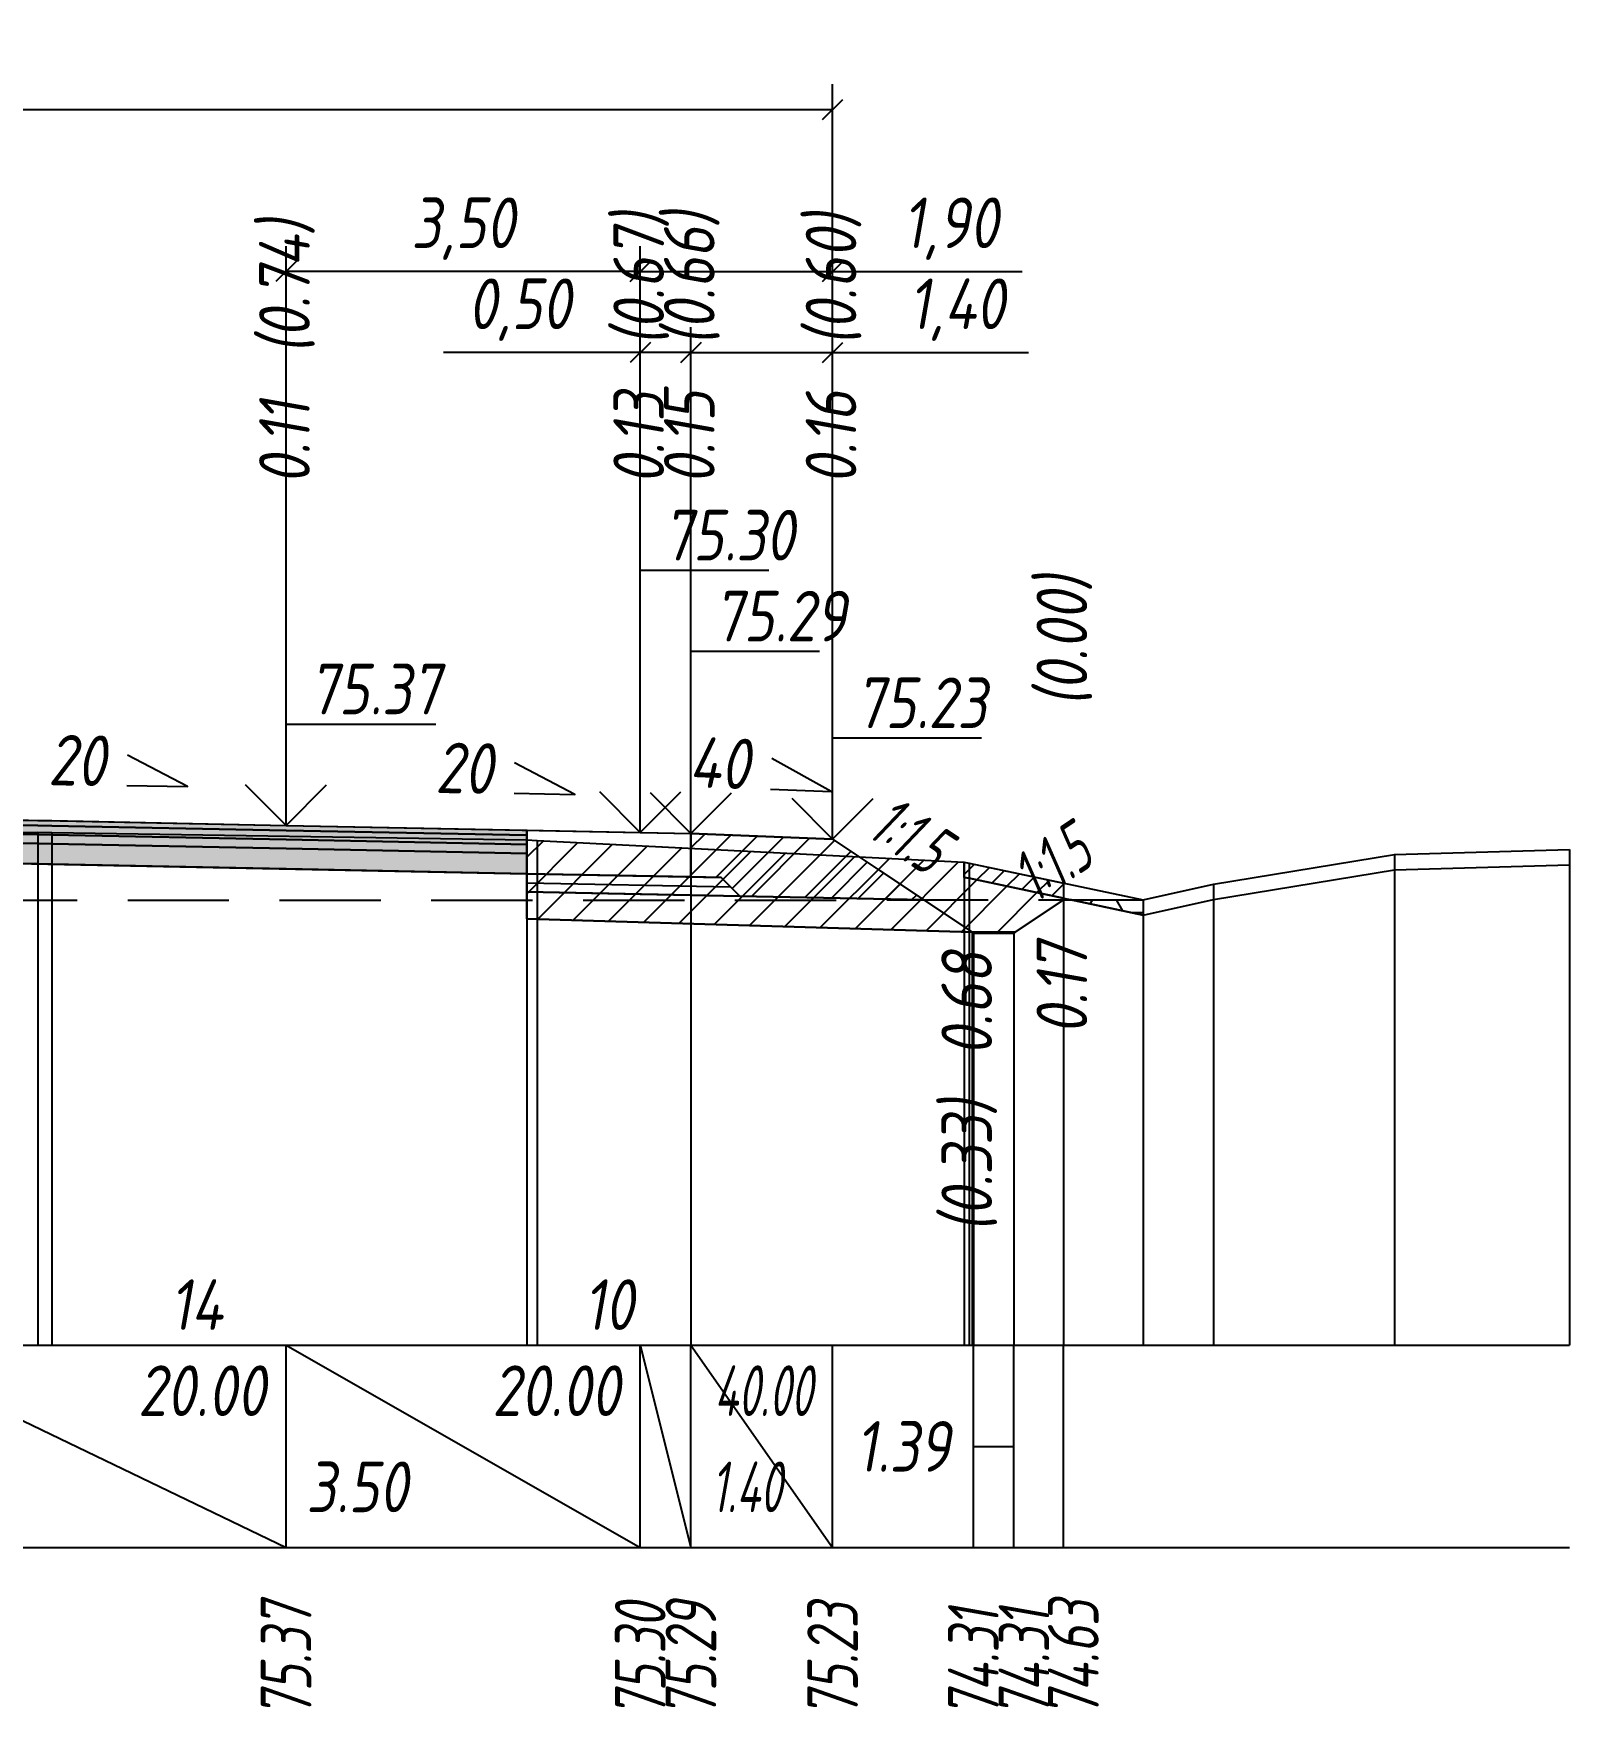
# Model space of a CAD drawing. Extents: x -717 to 1451, y -133302 to 233.
# Drawn here: x 166.2 to 242, y -15020.9 to -14938.2 of the extents above; entities that cross this region are included whole.
import ezdxf
from ezdxf.enums import TextEntityAlignment as Align

# ---------------------------------------------------------------- set-up
doc = ezdxf.new("R2010")
doc.units = 0
doc.linetypes.add('штриховая', pattern=[0.75, 0.5, -0.25])
for name, color, linetype in [('Интерполированный поперечник', 2, 'Continuous'), ('Код_514', 1, 'Continuous'), ('Контур_0', 7, 'Continuous'), ('Контур_2521', 7, 'Continuous'), ('Контур_2564', 7, 'Continuous'), ('Контур_2660', 7, 'Continuous'), ('Контур_2665', 7, 'Continuous'), ('Контур_400', 7, 'Continuous'), ('Контур_508', 7, 'Continuous'), ('Контур_512', 7, 'Continuous'), ('Контур_513', 7, 'Continuous'), ('Контур_818', 7, 'Continuous'), ('Красный поперечник', 1, 'Continuous'), ('Объём_2501', 7, 'Continuous'), ('Объём_2564', 7, 'Continuous'), ('Объём_2650', 7, 'Continuous'), ('Объём_2660', 7, 'Continuous'), ('Объём_2661', 7, 'Continuous'), ('Объём_2662', 7, 'Continuous'), ('Объём_2663', 7, 'Continuous'), ('Объём_2664', 7, 'Continuous'), ('Объём_2665', 7, 'Continuous'), ('Объём_2666', 7, 'Continuous'), ('Объём_2667', 7, 'Continuous'), ('Объём_2668', 7, 'Continuous'), ('Объём_2669', 7, 'Continuous'), ('Объём_2675', 7, 'Continuous'), ('Объём_2753', 7, 'Continuous'), ('Откосы', 7, 'Continuous'), ('Отметки покрытия', 7, 'Continuous'), ('Рабочие отметки', 7, 'Continuous'), ('Рабочие отметки доп.', 7, 'Continuous'), ('Слои выравнивания', 7, 'Continuous'), ('Таблица', 7, 'Continuous'), ('Уклоны проезжей части', 7, 'Continuous'), ('Черный поперечник', 3, 'Continuous')]:
    doc.layers.add(name, color=color, linetype=linetype)
for name, color, linetype, true_color in [('Контур_2540', 2, 'Continuous', 0xffff00), ('Контур_2560', 2, 'Continuous', 0xffff00), ('Контур_2561', 7, 'Continuous', 0xff8040), ('Контур_2562', 3, 'Continuous', 0x00ff00), ('Контур_2563', 7, 'Continuous', 0xff8000), ('Контур_2570', 7, 'Continuous', 0x80ff00), ('Контур_2725', 7, 'Continuous', 0x323232), ('Контур_2736', 4, 'Continuous', 0x00ffff), ('Контур_2737', 4, 'Continuous', 0x00ffff), ('Контур_2738', 4, 'Continuous', 0x00ffff), ('Контур_2739', 4, 'Continuous', 0x00ffff), ('Контур_2741', 4, 'Continuous', 0x00ffff), ('Контур_2742', 4, 'Continuous', 0x00ffff), ('Контур_2743', 4, 'Continuous', 0x00ffff), ('Контур_2744', 7, 'Continuous', 0xa4ffff), ('Контур_2745', 7, 'Continuous', 0xa4ffff), ('Контур_2747', 4, 'Continuous', 0x00ffff), ('Контур_2748', 4, 'Continuous', 0x00ffff), ('Контур_2749', 4, 'Continuous', 0x00ffff), ('Контур_2750', 4, 'Continuous', 0x00ffff), ('Контур_2751', 4, 'Continuous', 0x00ffff), ('Контур_2752', 4, 'Continuous', 0x00ffff), ('Контур_2760', 7, 'Continuous', 0x323232), ('Контур_2761', 7, 'Continuous', 0x323232), ('Контур_2762', 7, 'Continuous', 0x323232), ('Контур_2763', 7, 'Continuous', 0x323232), ('Контур_402', 7, 'Continuous', 0xff6464), ('Контур_703', 4, 'Continuous', 0x00ffff), ('Контур_705', 4, 'Continuous', 0x00ffff), ('Контур_707', 4, 'Continuous', 0x00ffff), ('Контур_720', 131, 'Continuous', 0xaaffff), ('Объём_2500', 7, 'Continuous', 0xc0c0c0), ('Объём_2520', 7, 'Continuous', 0x80ffff), ('Объём_2540', 2, 'Continuous', 0xffff00), ('Объём_2560', 2, 'Continuous', 0xffff00), ('Объём_2561', 7, 'Continuous', 0xff8040), ('Объём_2562', 3, 'Continuous', 0x00ff00), ('Объём_2563', 7, 'Continuous', 0xff8000), ('Объём_2570', 7, 'Continuous', 0x80ff00), ('Объём_2600', 7, 'Continuous', 0x808000), ('Объём_2620', 2, 'Continuous', 0xffff00), ('Объём_2746', 2, 'Continuous', 0xffff00)]:
    doc.layers.add(name, color=color, linetype=linetype, true_color=true_color)
doc.styles.get("Standard").update_dxf_attribs({"font": 'txt', "height": 2.5})
doc.styles.add('М', font='romand.shx', dxfattribs={"width": 0.8, "oblique": 10, "height": 2.5})
doc.dimstyles.new('ISO-25', dxfattribs={"dimtxt": 2.5, "dimasz": 2.5, "dimexe": 1.25, "dimexo": 0.625, "dimtad": 1, "dimtxsty": 'Standard', "dimcen": 2.5, "dimadec": 0, "dimazin": 0, "dimtfac": 1, "dimtmove": 0, "dimatfit": 3, "dimfxl": 1, "dimarcsym": 0})

# ---------------------------------------------------------------- blocks, each defined once
blk = doc.blocks.new('_Oblique')
at = {"color": 0, "linetype": 'ByBlock', "lineweight": -2}
blk.add_line((-0.5, -0.5), (0.5, 0.5), dxfattribs=at)
blk = doc.blocks.new('*D345')
at = {"color": 0, "lineweight": -2, "transparency": 16777216}
for p, q in [((198.642, -14977.168), (198.642, -14952.728)), ((205.642, -14977.448), (205.642, -14952.728)), ((198.642, -14953.978), (205.642, -14953.978)), ((205.642, -14953.978), (215.32, -14953.978))]:
    blk.add_line(p, q, dxfattribs=at)
at = {"layer": 'Defpoints', "color": 0, "transparency": 16777216}
for p in [(205.642, -14953.978), (198.642, -14977.793), (205.642, -14978.073)]:
    blk.add_point(p, dxfattribs=at)
at = {"color": 0, "lineweight": -2, "transparency": 16777216, "rotation": 180}
blk.add_blockref('_Oblique', (198.642, -14953.978), dxfattribs=at)
at = {"color": 0, "lineweight": -2, "transparency": 16777216}
blk.add_blockref('_Oblique', (205.642, -14953.978), dxfattribs=at)
at = {"color": 0, "transparency": 16777216, "insert": (211.78, -14951.865), "char_height": 2.5, "width": 8.75, "attachment_point": 5, "style": 'М'}
blk.add_mtext('1,40', dxfattribs=at)
blk = doc.blocks.new('*D347')
at = {"color": 0, "lineweight": -2, "transparency": 16777216}
for p, q in [((196.142, -14977.118), (196.142, -14952.728)), ((198.642, -14977.168), (198.642, -14952.728)), ((196.142, -14953.978), (186.418, -14953.978)), ((198.642, -14953.978), (196.142, -14953.978))]:
    blk.add_line(p, q, dxfattribs=at)
at = {"layer": 'Defpoints', "color": 0, "transparency": 16777216}
for p in [(198.642, -14953.978), (196.142, -14977.743), (198.642, -14977.793)]:
    blk.add_point(p, dxfattribs=at)
at = {"color": 0, "lineweight": -2, "transparency": 16777216, "rotation": 180}
blk.add_blockref('_Oblique', (196.142, -14953.978), dxfattribs=at)
at = {"color": 0, "lineweight": -2, "transparency": 16777216}
blk.add_blockref('_Oblique', (198.642, -14953.978), dxfattribs=at)
at = {"color": 0, "transparency": 16777216, "insert": (190.179, -14951.865), "char_height": 2.5, "width": 9.16667, "attachment_point": 5, "style": 'М'}
blk.add_mtext('0,50', dxfattribs=at)
blk = doc.blocks.new('*D349')
at = {"color": 0, "lineweight": -2, "transparency": 16777216}
for p, q in [((178.642, -14976.768), (178.642, -14948.728)), ((196.142, -14977.118), (196.142, -14948.728)), ((196.142, -14949.978), (178.642, -14949.978))]:
    blk.add_line(p, q, dxfattribs=at)
at = {"layer": 'Defpoints', "color": 0, "transparency": 16777216}
for p in [(178.642, -14949.978), (178.642, -14977.393), (196.142, -14977.743)]:
    blk.add_point(p, dxfattribs=at)
at = {"color": 0, "lineweight": -2, "transparency": 16777216, "rotation": 180}
blk.add_blockref('_Oblique', (178.642, -14949.978), dxfattribs=at)
at = {"color": 0, "lineweight": -2, "transparency": 16777216}
blk.add_blockref('_Oblique', (196.142, -14949.978), dxfattribs=at)
at = {"color": 0, "transparency": 16777216, "insert": (187.392, -14947.865), "char_height": 2.5, "width": 9.58333, "attachment_point": 5, "style": 'М'}
blk.add_mtext('3,50', dxfattribs=at)
blk = doc.blocks.new('*D350')
at = {"color": 0, "lineweight": -2, "transparency": 16777216}
for p, q in [((196.142, -14977.118), (196.142, -14948.728)), ((205.642, -14977.448), (205.642, -14948.728)), ((196.142, -14949.978), (205.642, -14949.978)), ((205.642, -14949.978), (215.015, -14949.978))]:
    blk.add_line(p, q, dxfattribs=at)
at = {"layer": 'Defpoints', "color": 0, "transparency": 16777216}
for p in [(196.142, -14949.978), (196.142, -14977.743), (205.642, -14978.073)]:
    blk.add_point(p, dxfattribs=at)
at = {"color": 0, "lineweight": -2, "transparency": 16777216, "rotation": 180}
blk.add_blockref('_Oblique', (196.142, -14949.978), dxfattribs=at)
at = {"color": 0, "lineweight": -2, "transparency": 16777216}
blk.add_blockref('_Oblique', (205.642, -14949.978), dxfattribs=at)
at = {"color": 0, "transparency": 16777216, "insert": (211.475, -14947.865), "char_height": 2.5, "width": 8.75, "attachment_point": 5, "style": 'М'}
blk.add_mtext('1,90', dxfattribs=at)
blk = doc.blocks.new('*D352')
at = {"color": 0, "lineweight": -2, "transparency": 16777216}
for p, q in [((110.142, -14977.448), (110.142, -14940.728)), ((205.642, -14977.448), (205.642, -14940.728)), ((110.142, -14941.978), (205.642, -14941.978))]:
    blk.add_line(p, q, dxfattribs=at)
at = {"layer": 'Defpoints', "color": 0, "transparency": 16777216}
for p in [(205.642, -14941.978), (110.142, -14978.073), (205.642, -14978.073)]:
    blk.add_point(p, dxfattribs=at)
at = {"color": 0, "lineweight": -2, "transparency": 16777216, "rotation": 180}
blk.add_blockref('_Oblique', (110.142, -14941.978), dxfattribs=at)
at = {"color": 0, "lineweight": -2, "transparency": 16777216}
blk.add_blockref('_Oblique', (205.642, -14941.978), dxfattribs=at)
at = {"color": 0, "transparency": 16777216, "insert": (157.892, -14939.865), "char_height": 2.5, "width": 10.41667, "attachment_point": 5, "style": 'М'}
blk.add_mtext('19,10', dxfattribs=at)

msp = doc.modelspace()

# ---------------------------------------------------------------- hatches: boundary and pattern name
at = {"layer": 'Объём_2563'}
h = msp.add_hatch(dxfattribs=at)
h.set_pattern_fill('ANSI31', color=256, scale=0.3)
h.paths.add_polyline_path([(201.061, -14980.829), (200.142, -14979.911), (198.642, -14979.881), (198.642, -14977.731), (205.642, -14978.011), (210.142, -14981.011)])
at = {"layer": 'Объём_2570'}
h = msp.add_hatch(dxfattribs=at)
h.set_pattern_fill('ANSI31', color=256, scale=0.2)
h.paths.add_polyline_path([(212.39, -14979.197), (217.046, -14980.181), (217.046, -14980.931), (212.39, -14979.947), (212.134, -14979.899), (212.134, -14979.149)])
at = {"layer": 'Объём_2600'}
h = msp.add_hatch(dxfattribs=at)
h.set_pattern_fill('ANSI31', color=6, scale=0.4)
h.paths.add_polyline_path([(217.046, -14981.014), (214.66, -14982.605), (212.534, -14982.605), (190.539, -14981.945), (190.539, -14978.043), (191.053, -14978.079), (212.134, -14979.149), (212.134, -14979.899), (212.39, -14979.947), (217.438, -14981.014)])
h = msp.add_hatch(dxfattribs=at)
h.set_pattern_fill('HONEY', color=5, scale=0.3)
h.paths.add_polyline_path([(220.982, -14981.762), (217.438, -14981.014), (220.982, -14981.012)])
at = {"layer": 'Слои выравнивания'}
for color, points in [(2, [(157.892, -14976.916), (163.442, -14977.027), (166.381, -14977.085), (167.074, -14977.099), (178.642, -14977.331), (190.539, -14977.569), (190.539, -14977.819), (178.642, -14977.581), (167.074, -14977.349), (166.381, -14977.335), (163.442, -14977.277), (157.892, -14977.166)]), (3, [(157.892, -14977.166), (163.442, -14977.277), (166.381, -14977.335), (167.074, -14977.349), (178.642, -14977.581), (190.539, -14977.819), (190.539, -14978.269), (178.642, -14978.031), (167.074, -14977.799), (166.381, -14977.785), (163.442, -14977.727), (157.892, -14977.616)]), (4, [(157.892, -14977.616), (163.442, -14977.727), (166.381, -14977.785), (167.074, -14977.799), (178.642, -14978.031), (190.539, -14978.269), (190.539, -14978.719), (178.642, -14978.481), (167.074, -14978.249), (166.381, -14978.235), (163.442, -14978.177), (157.892, -14978.066)]), (5, [(157.892, -14978.066), (163.442, -14978.177), (166.381, -14978.235), (167.074, -14978.249), (178.642, -14978.481), (190.539, -14978.719), (190.539, -14979.719), (178.642, -14979.481), (167.074, -14979.249), (166.381, -14979.235), (163.442, -14979.177), (157.892, -14979.066)])]:
    msp.add_hatch(color=color, dxfattribs=at).paths.add_polyline_path(points)

# ---------------------------------------------------------------- linework, layer by layer
at = {"layer": 'Интерполированный поперечник', "linetype": 'штриховая', "ltscale": 10, "flags": 128}
msp.add_lwpolyline([(110.82, -14981.051), (220.982, -14981.012)], dxfattribs=at)
at = {"layer": 'Код_514'}
for p, q in [((157.892, -15003), (178.642, -15013)), ((178.642, -15013), (178.642, -15003)), ((178.642, -15003), (196.142, -15013)), ((196.142, -15013), (196.142, -15003)), ((196.142, -15003), (198.642, -15013)), ((198.642, -15013), (198.642, -15003)), ((198.642, -15003), (205.642, -15013)), ((205.642, -15013), (205.642, -15003)), ((212.597, -15013), (212.597, -15003)), ((214.597, -15013), (214.597, -15003)), ((217.046, -15013), (217.046, -15003)), ((212.597, -15008), (214.597, -15008))]:
    msp.add_line(p, q, dxfattribs=at)
at = {"layer": 'Контур_0', "flags": 128}
for points in [[(190.539, -14977.569), (198.642, -14977.731), (198.642, -14979.881), (190.539, -14979.719), (190.539, -14977.569), (190.539, -14977.569)], [(205.642, -14978.011), (210.151, -14981.016), (210.151, -14981.016), (210.151, -14981.016), (210.151, -14981.016), (210.151, -14981.016), (210.151, -14981.016), (210.151, -14981.016), (210.151, -14981.016), (210.151, -14981.016), (210.151, -14981.016), (210.151, -14981.016), (210.151, -14981.016), (210.151, -14981.016), (210.151, -14981.016), (212.597, -14982.647)], [(205.642, -14978.011), (210.151, -14981.016), (210.151, -14981.016), (210.151, -14981.016), (210.151, -14981.016), (210.151, -14981.016), (210.151, -14981.016), (210.151, -14981.016), (210.151, -14981.016), (210.151, -14981.016), (210.151, -14981.016), (210.151, -14981.016), (210.151, -14981.016), (210.151, -14981.016), (210.151, -14981.016), (212.597, -14982.647), (214.597, -14982.647), (217.046, -14981.014), (217.046, -14981.014), (217.046, -14981.014), (217.046, -14981.014), (217.046, -14981.014), (217.046, -14981.014), (217.046, -14981.014), (217.046, -14981.014), (217.046, -14981.014), (217.046, -14981.014), (217.046, -14981.014), (217.046, -14981.014), (217.046, -14981.014)], [(198.642, -14980.781), (190.539, -14980.619), (190.539, -14979.719), (200.142, -14979.911), (201.061, -14980.829), (198.642, -14980.781), (198.642, -14980.781)], [(198.642, -14979.881), (200.142, -14979.911), (201.061, -14980.829), (210.142, -14981.011)]]:
    msp.add_lwpolyline(points, dxfattribs=at)
at = {"layer": 'Контур_2521', "color": 250, "flags": 128}
msp.add_lwpolyline([(190.539, -14980.169), (200.602, -14980.37)], dxfattribs=at)
at = {"layer": 'Контур_2540', "flags": 128}
msp.add_lwpolyline([(196.142, -14980.731), (210.142, -14981.011), (212.534, -14982.605), (190.539, -14981.945), (190.539, -14980.619), (196.142, -14980.731), (196.142, -14980.731)], dxfattribs=at)
at = {"layer": 'Контур_2560', "flags": 128}
msp.add_lwpolyline([(198.642, -14977.731), (205.642, -14978.011), (205.642, -14978.011), (205.642, -14978.011)], dxfattribs=at)
at = {"layer": 'Контур_2561', "flags": 128}
msp.add_lwpolyline([(198.642, -14977.731), (198.642, -14977.731), (205.642, -14978.011), (205.642, -14978.011), (198.642, -14977.731)], dxfattribs=at)
at = {"layer": 'Контур_2562', "flags": 128}
msp.add_lwpolyline([(205.642, -14978.011), (205.642, -14978.011), (205.642, -14978.011), (205.642, -14978.011), (205.642, -14978.011)], dxfattribs=at)
at = {"layer": 'Контур_2563', "flags": 128}
msp.add_lwpolyline([(201.061, -14980.829), (200.142, -14979.911), (198.642, -14979.881), (198.642, -14977.731), (205.642, -14978.011), (210.142, -14981.011), (201.061, -14980.829), (201.061, -14980.829)], dxfattribs=at)
at = {"layer": 'Контур_2564', "flags": 128}
msp.add_lwpolyline([(198.642, -14977.731), (205.642, -14978.011)], dxfattribs=at)
at = {"layer": 'Контур_2570', "flags": 128}
msp.add_lwpolyline([(157.892, -14977.824), (166.381, -14977.675), (167.074, -14977.688), (190.539, -14978.043), (191.053, -14978.079), (212.134, -14979.149), (212.134, -14979.899), (212.39, -14979.947), (220.982, -14981.762), (220.982, -14981.762), (224.456, -14980.985), (233.399, -14979.525), (242.046, -14979.277)], dxfattribs=at)
at = {"layer": 'Контур_2660', "flags": 128}
msp.add_lwpolyline([(190.539, -14981.945), (212.534, -14982.605)], dxfattribs=at)
at = {"layer": 'Контур_2665', "flags": 128}
msp.add_lwpolyline([(205.642, -14978.011), (205.642, -14978.011)], dxfattribs=at)
at = {"layer": 'Контур_2725', "flags": 128}
msp.add_lwpolyline([(140.978, -14979.404), (142.142, -14979.381), (157.892, -14979.066), (163.442, -14979.177), (166.381, -14979.235), (167.074, -14979.249), (178.642, -14979.481), (190.539, -14979.719)], dxfattribs=at)
at = {"layer": 'Контур_2736', "flags": 128}
for points in [[(205.642, -14978.011), (210.151, -14981.016)], [(210.151, -14981.016), (212.597, -14982.647)]]:
    msp.add_lwpolyline(points, dxfattribs=at)
at = {"layer": 'Контур_2737', "flags": 128}
msp.add_lwpolyline([(210.151, -14981.016), (210.151, -14981.016)], dxfattribs=at)
at = {"layer": 'Контур_2738', "flags": 128}
msp.add_lwpolyline([(210.151, -14981.016), (210.151, -14981.016)], dxfattribs=at)
at = {"layer": 'Контур_2739', "flags": 128}
msp.add_lwpolyline([(210.151, -14981.016), (210.151, -14981.016)], dxfattribs=at)
at = {"layer": 'Контур_2741', "flags": 128}
msp.add_lwpolyline([(217.046, -14981.014), (217.046, -14981.014)], dxfattribs=at)
at = {"layer": 'Контур_2742', "flags": 128}
msp.add_lwpolyline([(217.046, -14981.014), (217.046, -14981.014)], dxfattribs=at)
at = {"layer": 'Контур_2743', "flags": 128}
msp.add_lwpolyline([(217.046, -14981.014), (217.046, -14981.014)], dxfattribs=at)
at = {"layer": 'Контур_2744', "flags": 128}
msp.add_lwpolyline([(217.046, -14981.014), (217.046, -14981.014)], dxfattribs=at)
msp.add_lwpolyline([(217.046, -14981.014), (217.046, -14981.014)], dxfattribs=at)
msp.add_lwpolyline([(217.046, -14981.014), (217.046, -14981.014)], dxfattribs=at)
msp.add_lwpolyline([(217.046, -14981.014), (217.046, -14981.014)], dxfattribs=at)
msp.add_lwpolyline([(217.046, -14981.014), (217.046, -14981.014)], dxfattribs=at)
msp.add_lwpolyline([(217.046, -14981.014), (217.046, -14981.014)], dxfattribs=at)
at = {"layer": 'Контур_2745', "flags": 128}
msp.add_lwpolyline([(210.151, -14981.016), (210.151, -14981.016)], dxfattribs=at)
msp.add_lwpolyline([(210.151, -14981.016), (210.151, -14981.016)], dxfattribs=at)
msp.add_lwpolyline([(210.151, -14981.016), (210.151, -14981.016)], dxfattribs=at)
msp.add_lwpolyline([(210.151, -14981.016), (210.151, -14981.016)], dxfattribs=at)
msp.add_lwpolyline([(210.151, -14981.016), (210.151, -14981.016)], dxfattribs=at)
msp.add_lwpolyline([(210.151, -14981.016), (210.151, -14981.016)], dxfattribs=at)
at = {"layer": 'Контур_2747', "flags": 128}
msp.add_lwpolyline([(210.151, -14981.016), (210.151, -14981.016)], dxfattribs=at)
at = {"layer": 'Контур_2748', "flags": 128}
msp.add_lwpolyline([(210.151, -14981.016), (210.151, -14981.016)], dxfattribs=at)
at = {"layer": 'Контур_2749', "flags": 128}
msp.add_lwpolyline([(210.151, -14981.016), (210.151, -14981.016)], dxfattribs=at)
at = {"layer": 'Контур_2750', "flags": 128}
msp.add_lwpolyline([(217.046, -14981.014), (217.046, -14981.014)], dxfattribs=at)
at = {"layer": 'Контур_2751', "flags": 128}
msp.add_lwpolyline([(217.046, -14981.014), (217.046, -14981.014)], dxfattribs=at)
at = {"layer": 'Контур_2752', "flags": 128}
msp.add_lwpolyline([(217.046, -14981.014), (217.046, -14981.014)], dxfattribs=at)
at = {"layer": 'Контур_2760', "flags": 128}
msp.add_lwpolyline([(140.978, -14977.254), (142.142, -14977.231), (157.892, -14976.916), (163.442, -14977.027), (166.381, -14977.085), (167.074, -14977.099), (178.642, -14977.331), (190.539, -14977.569)], dxfattribs=at)
at = {"layer": 'Контур_2761', "flags": 128}
msp.add_lwpolyline([(140.978, -14977.504), (142.142, -14977.481), (157.892, -14977.166), (163.442, -14977.277), (166.381, -14977.335), (167.074, -14977.349), (178.642, -14977.581), (190.539, -14977.819)], dxfattribs=at)
at = {"layer": 'Контур_2762', "flags": 128}
msp.add_lwpolyline([(140.978, -14977.954), (142.142, -14977.931), (157.892, -14977.616), (163.442, -14977.727), (166.381, -14977.785), (167.074, -14977.799), (178.642, -14978.031), (190.539, -14978.269)], dxfattribs=at)
at = {"layer": 'Контур_2763', "flags": 128}
msp.add_lwpolyline([(140.978, -14978.404), (142.142, -14978.381), (157.892, -14978.066), (163.442, -14978.177), (166.381, -14978.235), (167.074, -14978.249), (178.642, -14978.481), (190.539, -14978.719)], dxfattribs=at)
at = {"layer": 'Контур_400', "flags": 128}
msp.add_lwpolyline([(157.892, -14976.916), (178.642, -14977.331), (196.142, -14977.681), (196.142, -14977.681), (196.142, -14977.681), (196.142, -14977.681), (196.142, -14977.681), (196.142, -14977.681), (198.642, -14977.731)], dxfattribs=at)
at = {"layer": 'Контур_402', "flags": 128}
msp.add_lwpolyline([(105, -14982.552), (140.978, -14981.473), (140.978, -14979.404), (157.892, -14979.066), (190.539, -14979.719), (190.539, -14981.945), (212.534, -14982.605)], dxfattribs=at)
at = {"layer": 'Контур_508', "flags": 128}
msp.add_lwpolyline([(105, -14982.552), (140.978, -14981.473), (140.978, -14979.404), (157.892, -14979.066), (190.539, -14979.719), (190.539, -14981.945), (212.534, -14982.605), (212.597, -14982.647), (214.597, -14982.647), (217.046, -14981.014)], dxfattribs=at)
at = {"layer": 'Контур_512', "flags": 128}
msp.add_lwpolyline([(190.539, -14981.945), (212.534, -14982.605), (212.597, -14982.647), (214.597, -14982.647), (217.046, -14981.014)], dxfattribs=at)
at = {"layer": 'Контур_513', "flags": 128}
msp.add_lwpolyline([(105, -14982.552), (140.978, -14981.473), (140.978, -14979.404), (157.892, -14979.066), (190.539, -14979.719), (190.539, -14981.945), (212.534, -14982.605), (212.597, -14982.647), (214.597, -14982.647), (217.046, -14981.014)], dxfattribs=at)
at = {"layer": 'Контур_703', "flags": 128}
msp.add_lwpolyline([(205.642, -14978.011), (210.151, -14981.016)], dxfattribs=at)
at = {"layer": 'Контур_705', "flags": 128}
msp.add_lwpolyline([(210.151, -14981.016), (210.151, -14981.016)], dxfattribs=at)
at = {"layer": 'Контур_707', "flags": 128}
msp.add_lwpolyline([(214.597, -14982.647), (217.046, -14981.014)], dxfattribs=at)
at = {"layer": 'Контур_720', "flags": 128}
msp.add_lwpolyline([(212.597, -14982.647), (214.597, -14982.647)], dxfattribs=at)
at = {"layer": 'Контур_818', "flags": 128}
msp.add_lwpolyline([(105, -14982.189), (109.845, -14981.847), (110.216, -14981.834), (110.82, -14981.801), (110.82, -14981.801), (111.123, -14981.716), (119.742, -14980.045), (119.742, -14979.295), (139.987, -14978.178), (140.978, -14978.118), (142.142, -14978.1), (157.892, -14977.824), (166.381, -14977.675), (167.074, -14977.688), (190.539, -14978.043), (191.053, -14978.079), (212.134, -14979.149), (212.134, -14979.899), (212.39, -14979.947), (217.046, -14980.931)], dxfattribs=at)
at = {"layer": 'Красный поперечник'}
for p, q in [((157.892, -14976.916), (178.642, -14977.331)), ((178.642, -14977.331), (196.142, -14977.681)), ((196.142, -14977.681), (198.642, -14977.731)), ((198.642, -14977.731), (205.642, -14978.011)), ((205.642, -14978.011), (212.597, -14982.647)), ((214.597, -14982.647), (217.046, -14981.014)), ((217.046, -14981.014), (217.046, -15003)), ((190.539, -14981.945), (190.539, -15003)), ((212.534, -14982.605), (212.534, -15003)), ((212.597, -14982.647), (212.597, -15003)), ((212.597, -14982.647), (214.597, -14982.647)), ((214.597, -14982.647), (214.597, -15003))]:
    msp.add_line(p, q, dxfattribs=at)
at = {"layer": 'Объём_2500', "flags": 128}
msp.add_lwpolyline([(190.539, -14977.569), (198.642, -14977.731), (198.642, -14979.881), (190.539, -14979.719), (190.539, -14977.569), (190.539, -14977.569)], dxfattribs=at)
at = {"layer": 'Объём_2501', "flags": 128}
msp.add_lwpolyline([(157.892, -14976.916), (178.642, -14977.331), (196.142, -14977.681), (196.142, -14977.681), (196.142, -14977.681), (196.142, -14977.681), (196.142, -14977.681), (196.142, -14977.681), (198.642, -14977.731)], dxfattribs=at)
at = {"layer": 'Объём_2520', "color": 250, "flags": 128}
msp.add_lwpolyline([(198.642, -14980.781), (190.539, -14980.619), (190.539, -14979.719), (200.142, -14979.911), (201.061, -14980.829), (198.642, -14980.781), (198.642, -14980.781)], dxfattribs=at)
at = {"layer": 'Объём_2540', "flags": 128}
msp.add_lwpolyline([(196.142, -14980.731), (210.142, -14981.011), (212.534, -14982.605), (190.539, -14981.945), (190.539, -14980.619), (196.142, -14980.731), (196.142, -14980.731)], dxfattribs=at)
at = {"layer": 'Объём_2560', "flags": 128}
msp.add_lwpolyline([(198.642, -14977.731), (205.642, -14978.011), (205.642, -14978.011), (205.642, -14978.011)], dxfattribs=at)
at = {"layer": 'Объём_2561', "flags": 128}
msp.add_lwpolyline([(198.642, -14977.731), (198.642, -14977.731), (205.642, -14978.011), (205.642, -14978.011), (198.642, -14977.731)], dxfattribs=at)
at = {"layer": 'Объём_2562', "flags": 128}
msp.add_lwpolyline([(205.642, -14978.011), (205.642, -14978.011), (205.642, -14978.011), (205.642, -14978.011), (205.642, -14978.011)], dxfattribs=at)
at = {"layer": 'Объём_2563', "color": 250, "flags": 128}
msp.add_lwpolyline([(201.061, -14980.829), (200.142, -14979.911), (198.642, -14979.881), (198.642, -14977.731), (205.642, -14978.011), (210.142, -14981.011), (201.061, -14980.829), (201.061, -14980.829)], dxfattribs=at)
at = {"layer": 'Объём_2564', "flags": 128}
msp.add_lwpolyline([(198.642, -14977.731), (205.642, -14978.011)], dxfattribs=at)
at = {"layer": 'Объём_2570', "flags": 128}
msp.add_lwpolyline([(212.39, -14979.197), (217.046, -14980.181), (217.046, -14980.931), (212.39, -14979.947), (212.134, -14979.899), (212.134, -14979.149), (212.39, -14979.197), (212.39, -14979.197)], dxfattribs=at)
at = {"layer": 'Объём_2600', "color": 5, "flags": 128}
msp.add_lwpolyline([(220.982, -14981.762), (217.438, -14981.014), (220.982, -14981.012), (220.982, -14981.762), (220.982, -14981.762)], dxfattribs=at)
at = {"layer": 'Объём_2620', "flags": 128}
msp.add_lwpolyline([(212.534, -14982.605), (214.66, -14982.605), (214.597, -14982.647), (212.597, -14982.647), (212.534, -14982.605), (212.534, -14982.605)], dxfattribs=at)
at = {"layer": 'Объём_2650', "color": 6, "flags": 128}
msp.add_lwpolyline([(217.046, -14981.014), (214.66, -14982.605), (212.534, -14982.605), (190.539, -14981.945), (190.539, -14978.043), (191.053, -14978.079), (212.134, -14979.149), (212.134, -14979.899), (212.39, -14979.947), (217.438, -14981.014), (217.046, -14981.014), (217.046, -14981.014)], dxfattribs=at)
at = {"layer": 'Объём_2660', "flags": 128}
msp.add_lwpolyline([(190.539, -14981.945), (212.534, -14982.605)], dxfattribs=at)
at = {"layer": 'Объём_2661', "flags": 128}
msp.add_lwpolyline([(205.642, -14978.011), (210.151, -14981.016), (212.534, -14982.605)], dxfattribs=at)
at = {"layer": 'Объём_2662', "flags": 128}
msp.add_lwpolyline([(214.66, -14982.605), (217.046, -14981.014)], dxfattribs=at)
at = {"layer": 'Объём_2663', "flags": 128}
for points in [[(212.534, -14982.605), (212.597, -14982.647)], [(214.597, -14982.647), (214.66, -14982.605)]]:
    msp.add_lwpolyline(points, dxfattribs=at)
at = {"layer": 'Объём_2664', "flags": 128}
msp.add_lwpolyline([(212.597, -14982.647), (214.597, -14982.647)], dxfattribs=at)
at = {"layer": 'Объём_2665', "flags": 128}
msp.add_lwpolyline([(205.642, -14978.011), (205.642, -14978.011)], dxfattribs=at)
at = {"layer": 'Объём_2666', "flags": 128}
for points in [[(205.642, -14978.011), (210.151, -14981.016)], [(210.151, -14981.016), (212.534, -14982.605)]]:
    msp.add_lwpolyline(points, dxfattribs=at)
at = {"layer": 'Объём_2667', "flags": 128}
for points in [[(210.151, -14981.016), (210.151, -14981.016)], [(217.046, -14981.014), (217.046, -14981.014)]]:
    msp.add_lwpolyline(points, dxfattribs=at)
at = {"layer": 'Объём_2668', "flags": 128}
for points in [[(210.151, -14981.016), (210.151, -14981.016)], [(217.046, -14981.014), (217.046, -14981.014)]]:
    msp.add_lwpolyline(points, dxfattribs=at)
at = {"layer": 'Объём_2669', "flags": 128}
for points in [[(210.151, -14981.016), (210.151, -14981.016)], [(217.046, -14981.014), (217.046, -14981.014)]]:
    msp.add_lwpolyline(points, dxfattribs=at)
at = {"layer": 'Объём_2675', "flags": 128}
for points in [[(210.151, -14981.016), (210.151, -14981.016)], [(210.151, -14981.016), (210.151, -14981.016)], [(210.151, -14981.016), (210.151, -14981.016)], [(210.151, -14981.016), (210.151, -14981.016)], [(210.151, -14981.016), (210.151, -14981.016)], [(210.151, -14981.016), (210.151, -14981.016)], [(217.046, -14981.014), (217.046, -14981.014)], [(217.046, -14981.014), (217.046, -14981.014)], [(217.046, -14981.014), (217.046, -14981.014)], [(217.046, -14981.014), (217.046, -14981.014)], [(217.046, -14981.014), (217.046, -14981.014)], [(217.046, -14981.014), (217.046, -14981.014)]]:
    msp.add_lwpolyline(points, dxfattribs=at)
at = {"layer": 'Объём_2746', "flags": 128}
msp.add_lwpolyline([(212.534, -14982.605), (190.539, -14981.945), (190.539, -14978.043), (191.053, -14978.079), (206.956, -14978.887), (212.534, -14982.605), (212.534, -14982.605)], dxfattribs=at)
at = {"layer": 'Объём_2753', "flags": 128}
msp.add_lwpolyline([(190.539, -14977.569), (190.539, -14977.569)], dxfattribs=at)
at = {"layer": 'Откосы', "color": 1, "flags": 128}
for points in [[(170.781, -14975.356), (173.78, -14975.416), (170.811, -14973.857)], [(189.906, -14975.739), (192.905, -14975.799), (189.936, -14974.239)], [(202.577, -14975.536), (205.574, -14975.656), (202.636, -14974.037)]]:
    msp.add_lwpolyline(points, dxfattribs=at)
at = {"layer": 'Отметки покрытия', "color": 1}
for p, q in [((196.142, -14977.681), (196.142, -14964.731)), ((196.142, -14964.731), (202.492, -14964.731)), ((198.642, -14977.731), (198.642, -14968.731)), ((198.642, -14968.731), (204.992, -14968.731)), ((178.642, -14977.331), (178.642, -14972.331)), ((178.642, -14972.331), (186.042, -14972.331)), ((205.642, -14978.011), (205.642, -14973.011)), ((205.642, -14973.011), (212.992, -14973.011)), ((178.642, -14977.331), (176.642, -14975.331)), ((178.642, -14977.331), (180.642, -14975.331)), ((196.142, -14977.681), (194.142, -14975.681)), ((196.142, -14977.681), (198.142, -14975.681)), ((198.642, -14977.731), (196.642, -14975.731)), ((198.642, -14977.731), (200.642, -14975.731)), ((205.642, -14978.011), (203.642, -14976.011)), ((205.642, -14978.011), (207.642, -14976.011))]:
    msp.add_line(p, q, dxfattribs=at)
at = {"layer": 'Слои выравнивания'}
for p, q in [((190.539, -14977.569), (190.539, -15003)), ((198.642, -14977.731), (198.642, -15003))]:
    msp.add_line(p, q, dxfattribs=at)
at = {"layer": 'Слои выравнивания', "color": 2, "flags": 128}
msp.add_lwpolyline([(157.892, -14976.916), (163.442, -14977.027), (166.381, -14977.085), (167.074, -14977.099), (178.642, -14977.331), (190.539, -14977.569), (190.539, -14977.819), (178.642, -14977.581), (167.074, -14977.349), (166.381, -14977.335), (163.442, -14977.277), (157.892, -14977.166)], close=True, dxfattribs=at)
at = {"layer": 'Слои выравнивания', "color": 3, "flags": 128}
msp.add_lwpolyline([(157.892, -14977.166), (163.442, -14977.277), (166.381, -14977.335), (167.074, -14977.349), (178.642, -14977.581), (190.539, -14977.819), (190.539, -14978.269), (178.642, -14978.031), (167.074, -14977.799), (166.381, -14977.785), (163.442, -14977.727), (157.892, -14977.616)], close=True, dxfattribs=at)
at = {"layer": 'Слои выравнивания', "color": 4, "flags": 128}
msp.add_lwpolyline([(157.892, -14977.616), (163.442, -14977.727), (166.381, -14977.785), (167.074, -14977.799), (178.642, -14978.031), (190.539, -14978.269), (190.539, -14978.719), (178.642, -14978.481), (167.074, -14978.249), (166.381, -14978.235), (163.442, -14978.177), (157.892, -14978.066)], close=True, dxfattribs=at)
at = {"layer": 'Слои выравнивания', "color": 5, "flags": 128}
msp.add_lwpolyline([(157.892, -14978.066), (163.442, -14978.177), (166.381, -14978.235), (167.074, -14978.249), (178.642, -14978.481), (190.539, -14978.719), (190.539, -14979.719), (178.642, -14979.481), (167.074, -14979.249), (166.381, -14979.235), (163.442, -14979.177), (157.892, -14979.066)], close=True, dxfattribs=at)
at = {"layer": 'Таблица'}
for p, q in [((80, -15003), (242.046, -15003)), ((80, -15013), (242.046, -15013))]:
    msp.add_line(p, q, dxfattribs=at)
at = {"layer": 'Черный поперечник', "color": 7}
for p, q in [((166.381, -14977.675), (166.381, -15003)), ((167.074, -14977.688), (167.074, -15003)), ((190.539, -14978.043), (190.539, -15003)), ((191.053, -14978.079), (191.053, -15003)), ((212.134, -14979.149), (212.134, -15003)), ((212.39, -14979.197), (212.39, -15003)), ((233.399, -14978.775), (233.399, -15003)), ((242.046, -14978.527), (242.046, -15003)), ((224.456, -14980.235), (224.456, -15003)), ((220.982, -14981.012), (220.982, -15003))]:
    msp.add_line(p, q, dxfattribs=at)
at = {"layer": 'Черный поперечник', "flags": 128}
msp.add_lwpolyline([(80, -14983), (86.195, -14982.765), (109.845, -14981.097), (110.216, -14981.084), (110.82, -14981.051), (111.123, -14980.966), (119.742, -14979.295), (139.987, -14978.178), (140.978, -14978.118), (142.142, -14978.1), (157.892, -14977.824), (166.381, -14977.675), (167.074, -14977.688), (190.539, -14978.043), (191.053, -14978.079), (212.134, -14979.149), (212.39, -14979.197), (220.982, -14981.012), (224.456, -14980.235), (233.399, -14978.775), (242.046, -14978.527)], dxfattribs=at)

# ---------------------------------------------------------------- texts
at = {"layer": 'Код_514', "style": 'М', "oblique": 10}
for s, width, p in [('20.00', 0.8, (177.642, -15004)), ('20.00', 0.8, (195.142, -15004)), ('40.00', 0.6, (204.642, -15004))]:
    msp.add_text(s, height=2.5, dxfattribs=dict(at, width=width)).set_placement(p, align=Align.TOP_RIGHT)
at = {"layer": 'Код_514', "style": 'М', "oblique": 10, "width": 0.8}
msp.add_text('1.39', height=2.5, dxfattribs=at).set_placement((209.12, -15008), align=Align.MIDDLE_CENTER)
at = {"layer": 'Код_514', "style": 'М', "oblique": 10}
for s, width, p in [('3.50', 0.8, (179.642, -15012)), ('1.40', 0.6, (199.642, -15012))]:
    msp.add_text(s, height=2.5, dxfattribs=dict(at, width=width)).set_placement(p, align=Align.BOTTOM_LEFT)
at = {"layer": 'Код_514', "style": 'М', "oblique": 10, "width": 0.7}
for s, p in [('75.37', (178.642, -15021.382)), ('75.30', (196.142, -15021.382)), ('75.29', (198.642, -15021.382)), ('75.23', (205.642, -15021.382)), ('74.63', (217.537, -15021.382)), ('74.31', (212.597, -15021.382)), ('74.31', (215.097, -15021.382))]:
    msp.add_text(s, height=2.5, rotation=90, dxfattribs=at).set_placement(p, align=Align.MIDDLE_LEFT)
at = {"layer": 'Отметки покрытия', "color": 1, "style": 'М', "oblique": 10, "width": 0.8}
for s, p in [('75.30', (197.283, -14964.999)), ('75.29', (199.783, -14968.999)), ('75.37', (179.783, -14972.599)), ('75.23', (206.783, -14973.279))]:
    msp.add_text(s, height=2.5, dxfattribs=at).set_placement(p, align=Align.BOTTOM_LEFT)
at = {"layer": 'Рабочие отметки', "color": 1, "style": 'М', "oblique": 10, "width": 0.8}
for s, p in [('0.13', (196.064, -14960.481)), ('0.15', (198.564, -14960.481)), ('0.16', (205.564, -14960.481)), ('0.11', (178.564, -14960.481))]:
    msp.add_text(s, height=2.5, rotation=90, dxfattribs=at).set_placement(p, align=Align.MIDDLE_LEFT)
for s, p in [('0.68', (212.269, -14983.578)), ('0.17', (216.968, -14983.105))]:
    msp.add_text(s, height=2.5, rotation=90, dxfattribs=at).set_placement(p, align=Align.MIDDLE_RIGHT)
at = {"layer": 'Рабочие отметки доп.', "color": 1, "style": 'М', "oblique": 10, "width": 0.8}
for s, p in [('(0.67)', (196.064, -14953.631)), ('(0.66)', (198.564, -14953.631)), ('(0.60)', (205.564, -14953.631)), ('(0.74)', (178.564, -14954.031)), ('(0.00)', (216.968, -14971.445))]:
    msp.add_text(s, height=2.5, rotation=90, dxfattribs=at).set_placement(p, align=Align.MIDDLE_LEFT)
msp.add_text('(0.33)', height=2.5, rotation=90, dxfattribs=at).set_placement((212.269, -14990.878), align=Align.MIDDLE_RIGHT)
at = {"layer": 'Слои выравнивания', "style": 'М', "oblique": 10, "width": 0.8}
for s, p in [('14', (174.216, -15003)), ('10', (194.591, -15003))]:
    msp.add_text(s, height=2.5, dxfattribs=at).set_placement(p, align=Align.BOTTOM_CENTER)
at = {"layer": 'Уклоны проезжей части', "color": 1, "style": 'М', "oblique": 10}
for s, rotation, width, p in [('20', 358.85423, 0.8, (168.287, -14976.123)), ('20', 358.85423, 0.8, (187.412, -14976.506)), ('40', 357.70938, 0.8, (199.985, -14976.252)), ('1:1.5', 326.30994, 0.6, (208.376, -14979.466)), ('1:1.5', 33.69007, 0.6, (217.591, -14980.817))]:
    msp.add_text(s, height=2.5, rotation=rotation, dxfattribs=dict(at, width=width)).set_placement(p, align=Align.BOTTOM_CENTER)

# ---------------------------------------------------------------- dimensions: what is measured, and where the dimension line sits
at = {"color": 5}
dim = msp.add_linear_dim(base=(205.642, -14941.978), p1=(110.142, -14978.073), p2=(205.642, -14978.073), angle=180, dimstyle='ISO-25', override={"dimasz": 1, "dimlfac": 0.2, "dimzin": 0, "dimtxsty": 'М', "dimblk1": 'Oblique', "dimblk2": 'Oblique', "dimsah": 1}, dxfattribs=at)
dim.commit()
dim.dimension.update_dxf_attribs({"geometry": '*D352', "text_midpoint": (157.892, -14939.865)})
dim = msp.add_linear_dim(base=(178.642, -14949.978), p1=(196.142, -14977.743), p2=(178.642, -14977.393), dimstyle='ISO-25', override={"dimasz": 1, "dimlfac": 0.2, "dimzin": 0, "dimtxsty": 'М', "dimblk1": 'Oblique', "dimblk2": 'Oblique', "dimsah": 1}, dxfattribs=at)
dim.commit()
dim.dimension.update_dxf_attribs({"geometry": '*D349', "text_midpoint": (187.392, -14947.865)})
dim = msp.add_linear_dim(base=(196.142, -14949.978), p1=(205.642, -14978.073), p2=(196.142, -14977.743), dimstyle='ISO-25', override={"dimasz": 1, "dimlfac": 0.2, "dimzin": 0, "dimtxsty": 'М', "dimblk1": 'Oblique', "dimblk2": 'Oblique', "dimsah": 1}, dxfattribs=at)
dim.commit()
dim.dimension.update_dxf_attribs({"geometry": '*D350', "text_midpoint": (211.475, -14949.978), "dimtype": 160})
for base, p1, p2, picture, middle in [((198.642, -14953.978), (196.142, -14977.743), (198.642, -14977.793), '*D347', (190.179, -14953.978)), ((205.642, -14953.978), (198.642, -14977.793), (205.642, -14978.073), '*D345', (211.78, -14953.978))]:
    dim = msp.add_linear_dim(base=base, p1=p1, p2=p2, angle=180, dimstyle='ISO-25', override={"dimasz": 1, "dimlfac": 0.2, "dimzin": 0, "dimtxsty": 'М', "dimblk1": 'Oblique', "dimblk2": 'Oblique', "dimsah": 1}, dxfattribs=at)
    dim.commit()
    dim.dimension.update_dxf_attribs({"geometry": picture, "text_midpoint": middle, "dimtype": 160})

doc.saveas('drawing.dxf')
